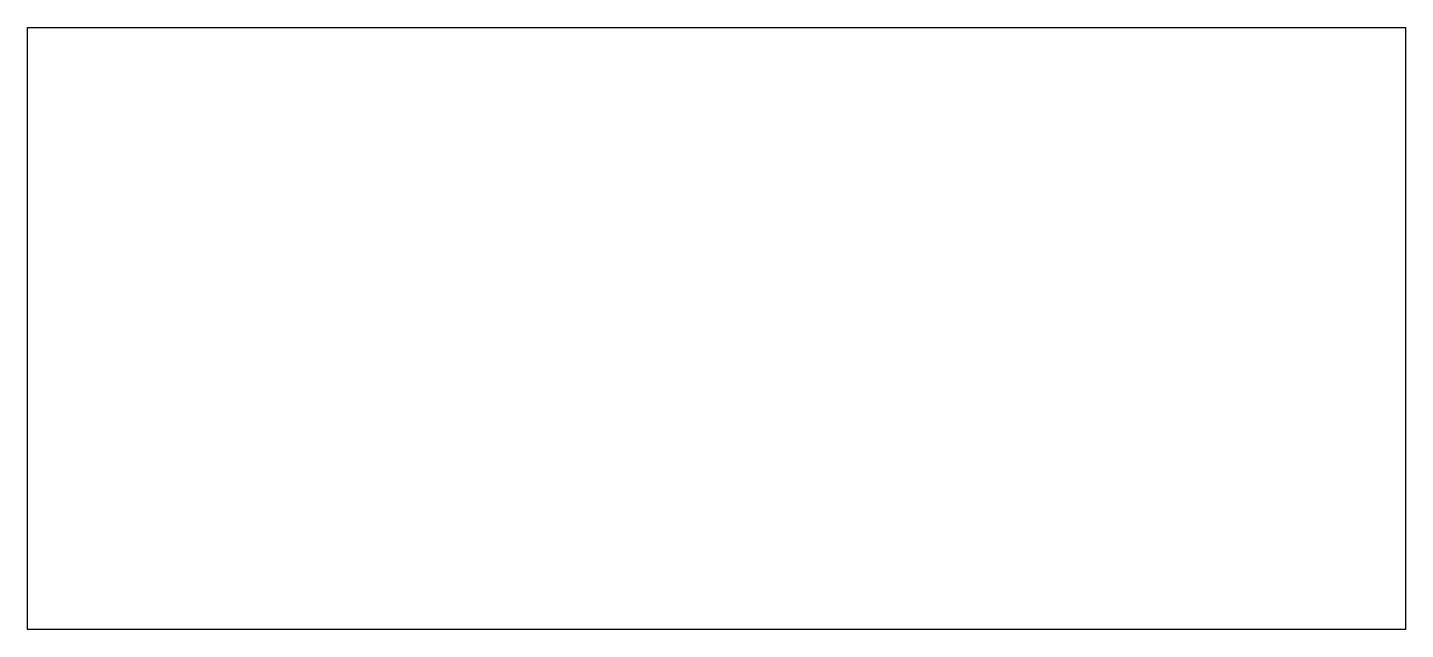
# Model space of a CAD drawing. Header units: millimetres. Extents: x 6 to 425, y -319 to -136.
import ezdxf

# ---------------------------------------------------------------- set-up
doc = ezdxf.new("R2010")
doc.units = ezdxf.units.MM
doc.layers.get('0').update_dxf_attribs({"linetype": 'CONTINUOUS'})

msp = doc.modelspace()

# ---------------------------------------------------------------- linework, layer by layer
msp.add_lwpolyline([(6, -319), (6, -136), (424.8, -136), (424.8, -319)], close=True)

doc.saveas('drawing.dxf')
